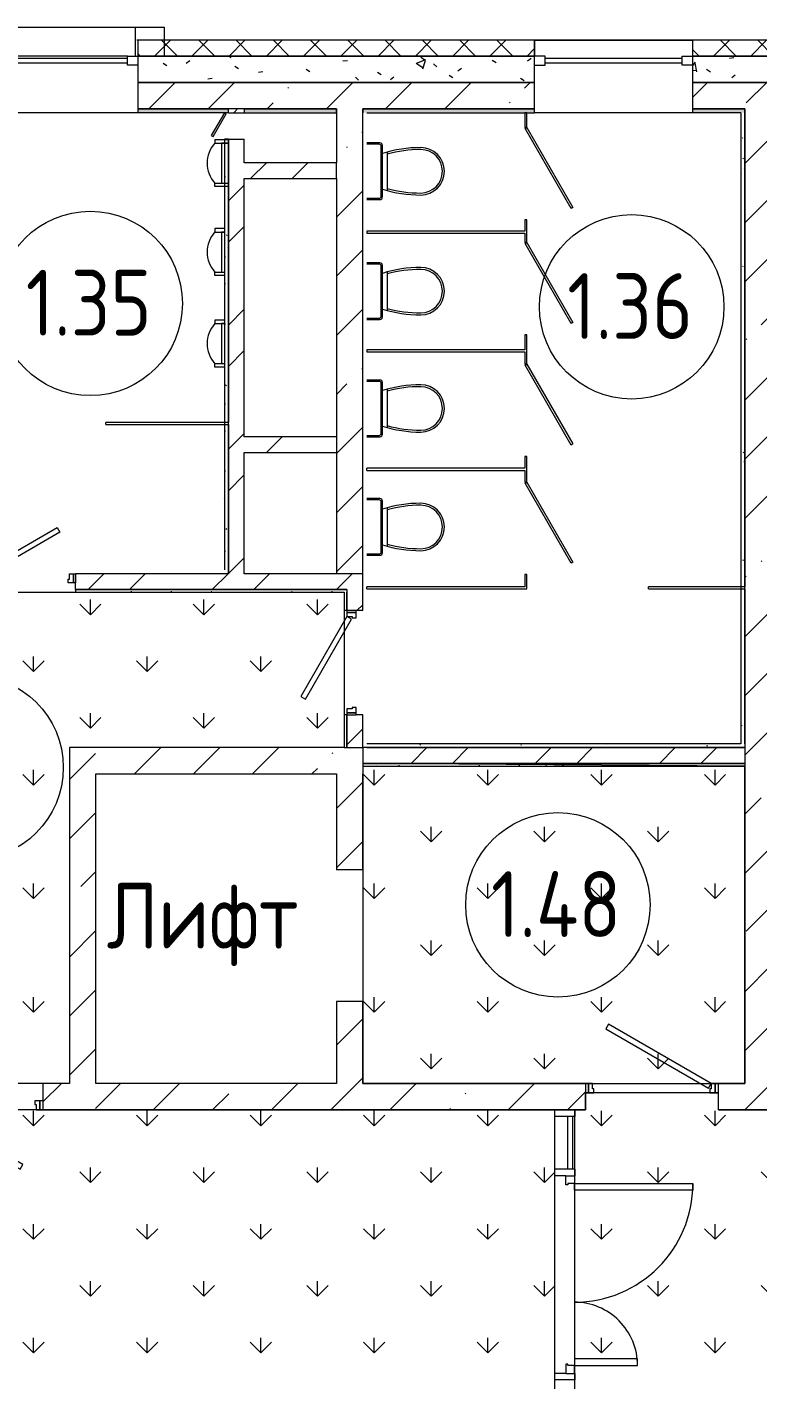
# Model space of a CAD drawing. Header units: millimetres. Extents: x -500089 to 1469082, y -290736 to 166440.
# Drawn here: x 1198906 to 1204454, y -14520 to -4250 of the extents above; entities that cross this region are included whole.
import ezdxf

# ---------------------------------------------------------------- set-up
doc = ezdxf.new("R2010")
doc.units = ezdxf.units.MM
for name, color, linetype, lineweight in [('Аннотация', 7, 'Continuous', 0), ('Витраж', 7, 'Continuous', 0), ('Двери', 7, 'Continuous', 0), ('Марки помещений', 7, 'Continuous', 0), ('Панели витража', 7, 'Continuous', 0), ('Сантехника', 7, 'Continuous', 0), ('Стены внутренние', 7, 'Continuous', 0), ('Стены несущие', 7, 'Continuous', 0), ('Стены отделка', 7, 'Continuous', 0), ('Стены штриховка', 7, 'Continuous', 0), ('экспертиза условные обозначения', 1, 'Continuous', 0)]:
    doc.layers.add(name, color=color, linetype=linetype, lineweight=lineweight)
doc.styles.add('GOST Common_1', font='', dxfattribs={"width": 0.9, "height": 700})
doc.styles.add('GOST Common_4', font='', dxfattribs={"width": 0.9, "height": 500})
doc.styles.get('GOST Common_1').set_extended_font_data('GOST Common')
doc.styles.get('GOST Common_4').set_extended_font_data('GOST Common')
pattern_1 = [(45, (0, 0), (-471.4634, 471.4634), []), (45, (314.3, 0), (-471.4634, 471.4634), [])]
pattern_2 = [(45, (0, 0), (-449.0128, 449.0128), []), (45, (449, 0), (-449.0128, 449.0128), [793.75, -158.75, 6.706, -152.044])]
pattern_3 = [(0, (0, 0), (406.4, 101.6), [6.706, -298.094, 6.706, -298.094, -1625.6]), (0, (0, 0), (406.4, 101.6), [-609.6, 6.706, -602.894, 6.706, -298.094, -711.2]), (0, (0, 0), (406.4, 101.6), [-1524, 6.706, -196.494, 6.706, -501.294]), (120, (152.4, 50.8), (-291.18818, 301.15272), [6.706, -298.094, 6.706, -298.094, -1625.6]), (120, (152.4, 50.8), (-291.18818, 301.15272), [-609.6, 6.706, -602.894, 6.706, -298.094, -711.2]), (120, (152.4, 50.8), (-291.18818, 301.15272), [-1524, 6.706, -196.494, 6.706, -501.294]), (240, (203.2, 254), (-115.21182, -402.75272), [6.706, -298.094, 6.706, -298.094, -1625.6]), (240, (203.2, 254), (-115.21182, -402.75272), [-609.6, 6.706, -602.894, 6.706, -298.094, -711.2]), (240, (203.2, 254), (-115.21182, -402.75272), [-1524, 6.706, -196.494, 6.706, -501.294])]
pattern_4 = [(90, (-249381.06, -328983.7), (-431.05229, 431.05229), [114.3, -747.80459]), (45, (-249381.06, -328983.7), (-431.0523, 431.0523), [114.3, -495.3]), (135, (-249381.06, -328983.7), (-431.0523, -431.0523), [114.3, -495.3])]

# ---------------------------------------------------------------- blocks, each defined once
blk = doc.blocks.new('ASVP_ДверьДеревянная_1 полотно - Санузел 700х2000h_полотно_ Г Пр-2540372-З Этаж 01')
at = {"layer": 'Двери', "lineweight": 18}
for p, q in [((-350, 60), (256, 410)), ((276, 375), (-330, 25)), ((256, 410), (276, 375)), ((-395, 60), (-380, 60)), ((-395, -10), (-395, 60)), ((-380, 60), (-350, 60)), ((-380, -10), (-380, 60)), ((-380, 60), (-380, -10)), ((-330, 25), (-350, 60)), ((-350, 60), (-350, 20)), ((-350, 20), (-340, 20)), ((-340, 20), (-340, -10)), ((340, 20), (350, 20)), ((340, -10), (340, 20)), ((350, 60), (380, 60)), ((350, 20), (350, 60)), ((380, 60), (380, -10)), ((380, 60), (395, 60)), ((380, -10), (380, 60)), ((395, 60), (395, -10)), ((-380, -10), (-395, -10)), ((-340, -10), (-380, -10)), ((380, -10), (340, -10)), ((395, -10), (380, -10))]:
    blk.add_line(p, q, dxfattribs=at)
blk = doc.blocks.new('ASVP_ДверьДеревянная_1 полотно - Входная_внутр_ 900х2000h_полотно_ Г Л-2541038-З Этаж 01')
at = {"layer": 'Двери', "lineweight": 18}
for p, q in [((-329, 550), (-349, 515)), ((-349, 515), (430, 65)), ((450, 100), (-329, 550)), ((-480, 100), (-505, 100)), ((-505, 100), (-505, 30)), ((-505, 30), (-480, 30)), ((-450, 100), (-480, 100)), ((-480, 100), (-480, 30)), ((-480, 30), (-480, 100)), ((-480, 30), (-440, 30)), ((-450, 60), (-450, 100)), ((-440, 60), (-450, 60)), ((-440, 30), (-440, 60)), ((430, 65), (450, 100)), ((450, 60), (440, 60)), ((440, 60), (440, 30)), ((440, 30), (480, 30)), ((480, 100), (450, 100)), ((450, 100), (450, 60)), ((480, 30), (480, 100)), ((505, 100), (480, 100)), ((480, 100), (480, 30)), ((480, 30), (505, 30)), ((505, 30), (505, 100))]:
    blk.add_line(p, q, dxfattribs=at)
blk = doc.blocks.new('ASVP_ДверьДеревянная_1 полотно - Санузел 900х2000h_полотно_ Г Л-2540735-З Этаж 01')
at = {"layer": 'Двери', "lineweight": 18}
for p, q in [((-329, 550), (-349, 515)), ((-349, 515), (430, 65)), ((450, 100), (-329, 550)), ((-480, 100), (-505, 100)), ((-505, 100), (-505, 30)), ((-505, 30), (-480, 30)), ((-450, 100), (-480, 100)), ((-480, 100), (-480, 30)), ((-480, 30), (-480, 100)), ((-480, 30), (-440, 30)), ((-450, 60), (-450, 100)), ((-440, 60), (-450, 60)), ((-440, 30), (-440, 60)), ((430, 65), (450, 100)), ((450, 60), (440, 60)), ((440, 60), (440, 30)), ((440, 30), (480, 30)), ((480, 100), (450, 100)), ((450, 100), (450, 60)), ((480, 30), (480, 100)), ((505, 100), (480, 100)), ((480, 100), (480, 30)), ((480, 30), (505, 30)), ((505, 30), (505, 100))]:
    blk.add_line(p, q, dxfattribs=at)
blk = doc.blocks.new('ASVP_ДверьДеревянная_1 полотно - Санузел 700х2000h_полотно_ Г Л-2540995-З Этаж 01')
at = {"layer": 'Двери', "lineweight": 18}
for p, q in [((-256, 410), (-276, 375)), ((-276, 375), (330, 25)), ((350, 60), (-256, 410)), ((-380, 60), (-395, 60)), ((-395, 60), (-395, -10)), ((-350, 60), (-380, 60)), ((-380, 60), (-380, -10)), ((-380, -10), (-380, 60)), ((-350, 20), (-350, 60)), ((-340, 20), (-350, 20)), ((-340, -10), (-340, 20)), ((330, 25), (350, 60)), ((350, 20), (340, 20)), ((340, 20), (340, -10)), ((380, 60), (350, 60)), ((350, 60), (350, 20)), ((380, -10), (380, 60)), ((395, 60), (380, 60)), ((380, 60), (380, -10)), ((395, -10), (395, 60)), ((-395, -10), (-380, -10)), ((-380, -10), (-340, -10)), ((340, -10), (380, -10)), ((380, -10), (395, -10))]:
    blk.add_line(p, q, dxfattribs=at)
blk = doc.blocks.new('ASVP_2D_Унитаз_Слив - Унитаз для взрослых-2551197-З Этаж 01')
at = {"layer": 'Сантехника'}
for p, q in [((-324, 230), (-324, 130)), ((-314, 225), (-314, 130)), ((86, 250), (-304, 250)), ((81, 240), (-299, 240)), ((-255, 285), (37, 285)), ((96, 130), (96, 225)), ((106, 130), (106, 230))]:
    blk.add_line(p, q, dxfattribs=at)
for centre, radius, start, end in [((-109, 540), 180, 90, 180), ((-109, 540), 180, 0, 90), ((-109, 540), 165, 90, 180), ((-109, 540), 165, 0, 90), ((677, 540), 966, 180, 197.4702), ((692, 540), 966, 180, 195.3062), ((-910, 540), 966, 344.6938, 0), ((-895, 540), 966, 342.5298, 0), ((-304, 230), 20, 90, 180), ((-299, 225), 15, 90, 180), ((81, 225), 15, 360, 90), ((86, 230), 20, 360, 90)]:
    blk.add_arc(centre, radius, start, end, dxfattribs=at)
blk = doc.blocks.new('Прямоугольный импост - 50х150 мм-2565413-З Этаж 01')
at = {"layer": 'Витраж', "lineweight": 18}
for p, q in [((0, 35), (-50, 35)), ((-50, 35), (-50, -115)), ((0, 35), (0, -115)), ((-50, -115), (0, -115))]:
    blk.add_line(p, q, dxfattribs=at)
blk = doc.blocks.new('ASVP_ДверьАлюминиеваяВитражная_2 полотна - Остекленная 2-2565419-З Этаж 01')
at = {"layer": 'Двери', "lineweight": 18}
for p, q in [((-750, 32.5), (-750, -32.5)), ((-680, 32.5), (-750, 32.5)), ((-690, -32.5), (-690, 17.5)), ((-690, 17.5), (-680, 17.5)), ((-680, 17.5), (-680, 32.5)), ((680, 32.5), (750, 32.5)), ((680, 17.5), (680, 32.5)), ((690, 17.5), (680, 17.5)), ((690, -32.5), (690, 17.5)), ((750, 32.5), (750, -32.5)), ((-750, -32.5), (-690, -32.5)), ((-640, -32.5), (-690, -32.5)), ((-690, -32.5), (-690, -512.5)), ((-640, -512.5), (-640, -32.5)), ((640, -932.5), (640, -32.5)), ((640, -32.5), (690, -32.5)), ((690, -32.5), (690, -932.5)), ((750, -32.5), (690, -32.5)), ((-690, -512.5), (-640, -512.5)), ((690, -932.5), (640, -932.5))]:
    blk.add_line(p, q, dxfattribs=at)
at = {"layer": 'Двери'}
for centre, radius, start, end in [((-690, -32.5), 480, 270, 0), ((690, -32.5), 900, 180, 270)]:
    blk.add_arc(centre, radius, start, end, dxfattribs=at)
blk = doc.blocks.new('Системная панель - ASVP_Cтеклопакет Двухкамерный_36 мм-2565424-З Этаж 01')
at = {"layer": 'Панели витража', "lineweight": 18}
for p, q in [((-200, 18), (200, 18)), ((-200, -18), (-200, 18)), ((200, -18), (200, 18)), ((200, -18), (-200, -18))]:
    blk.add_line(p, q, dxfattribs=at)
blk = doc.blocks.new('Прямоугольный импост - 50х150 мм-2565410-З Этаж 01')
at = {"layer": 'Витраж', "lineweight": 18}
for p, q in [((25, 35), (-25, 35)), ((-25, 35), (-25, -115)), ((25, 35), (25, 32.5)), ((25, -32.5), (25, -115)), ((-25, -115), (25, -115))]:
    blk.add_line(p, q, dxfattribs=at)
blk = doc.blocks.new('Прямоугольный импост - 50х150 мм-V221-З Этаж 01')
at = {"layer": 'Витраж', "lineweight": 18}
for p, q in [((25, 35), (-25, 35)), ((-25, 35), (-25, 32.5)), ((25, 35), (25, -115)), ((-25, -32.5), (-25, -115)), ((-25, -115), (25, -115))]:
    blk.add_line(p, q, dxfattribs=at)
blk = doc.blocks.new('ASVP_2D_Писсуар - Писсуар-2567043-З Этаж 01')
at = {"layer": 'Сантехника'}
for p, q in [((-287, 60), (-287, 162)), ((-287, 162), (-261, 162)), ((-261, 162), (-261, 60)), ((43, 111), (-261, 111)), ((-261, 111), (-261, 60)), ((69, 162), (43, 162)), ((43, 162), (43, 60)), ((43, 60), (43, 111)), ((69, 60), (69, 162))]:
    blk.add_line(p, q, dxfattribs=at)
blk.add_arc((-109, -6), 227, 47.7503, 132.2497, dxfattribs=at)
blk = doc.blocks.new('ASVP_2D_Писсуар - Писсуар-V222-З Этаж 01')
at = {"layer": 'Сантехника'}
for p, q in [((-287, 90), (-287, 162)), ((-287, 162), (-261, 162)), ((-261, 162), (-261, 90)), ((43, 111), (-261, 111)), ((-261, 111), (-261, 90)), ((69, 162), (43, 162)), ((43, 162), (43, 90)), ((43, 90), (43, 111)), ((69, 90), (69, 162))]:
    blk.add_line(p, q, dxfattribs=at)
blk.add_arc((-109, -6), 227, 47.7503, 132.2497, dxfattribs=at)
blk = doc.blocks.new('Д_Эскиз_1П - Д_Эскиз_1П-2569487-З Этаж 01')
at = {"layer": 'Двери'}
for p, q in [((-350, 8), (256, 358)), ((264, 344), (-342, -6)), ((256, 358), (264, 344)), ((-342, -6), (-350, 8))]:
    blk.add_line(p, q, dxfattribs=at)
blk = doc.blocks.new('Д_Эскиз_1П - Д_Эскиз_1П-2596774-З Этаж 01')
at = {"layer": 'Двери'}
for p, q in [((-92, -1), (-100, -15)), ((-100, -15), (73, -115)), ((81, -101), (-92, -1)), ((73, -115), (81, -101))]:
    blk.add_line(p, q, dxfattribs=at)
blk = doc.blocks.new('Системная панель - ASVP_Cтеклопакет Двухкамерный_36 мм-2673981-З Этаж 01')
at = {"layer": 'Панели витража', "lineweight": 18}
for p, q in [((-520, 18), (520, 18)), ((-520, -18), (-520, 18)), ((520, -18), (520, 18)), ((520, -18), (-520, -18))]:
    blk.add_line(p, q, dxfattribs=at)
blk = doc.blocks.new('Прямоугольный импост - 80х70 мм Белый-2744754-З Этаж 01')
at = {"layer": 'Витраж', "lineweight": 18}
for p, q in [((0, 35), (-80, 35)), ((-80, 35), (-80, -35)), ((0, 35), (0, -35)), ((-80, -35), (0, -35))]:
    blk.add_line(p, q, dxfattribs=at)
blk = doc.blocks.new('Системная панель - ASVP_Cтеклопакет Двухкамерный_36 мм-2675283-З Этаж 01')
at = {"layer": 'Панели витража', "lineweight": 18}
for p, q in [((-520, 18), (520, 18)), ((-520, -18), (-520, 18)), ((520, -18), (520, 18)), ((520, -18), (-520, -18))]:
    blk.add_line(p, q, dxfattribs=at)
blk = doc.blocks.new('Прямоугольный импост - 80х70 мм Белый-2744752-З Этаж 01')
at = {"layer": 'Витраж', "lineweight": 18}
for p, q in [((0, 35), (-80, 35)), ((-80, 35), (-80, -35)), ((0, 35), (0, -35)), ((-80, -35), (0, -35))]:
    blk.add_line(p, q, dxfattribs=at)
blk = doc.blocks.new('Прямоугольный импост - 80х70 мм Белый-2744769-З Этаж 01')
at = {"layer": 'Витраж', "lineweight": 18}
for p, q in [((0, 35), (-80, 35)), ((-80, 35), (-80, -35)), ((0, 35), (0, -35)), ((-80, -35), (0, -35))]:
    blk.add_line(p, q, dxfattribs=at)
blk = doc.blocks.new('Прямоугольный импост - 1х120 мм _наружный откос_ Белый-2754074-З Этаж 01')
at = {"layer": 'Витраж'}
for p, q in [((90906.2, 69100), (90906.2, 69220)), ((92104.2, 69220), (90906.2, 69220)), ((92104.2, 69220), (92104.2, 69100))]:
    blk.add_line(p, q, dxfattribs=at)
blk = doc.blocks.new('АР_СОШ_Верзилово_Сущ_Здание_rvt-2-З Этаж 01')
at = {"layer": 'Стены штриховка', "lineweight": 9}
h = blk.add_hatch(dxfattribs=at)
h.set_pattern_fill('FP_32', color=256, style=0, pattern_type=2)
h.set_pattern_definition([(45, (0, 0), (-141.42136, 141.42136), []), (135, (0, 0), (-141.42136, -141.42136), [])])
h.paths.add_polyline_path([(95900, 69100), (96420, 69100), (96420, 69220), (95270, 69220), (95270, 69100), (95870, 69100)], flags=0)
h.paths.add_polyline_path([(56000, 69100), (57200, 69100), (57200, 69220), (55480, 69220), (55480, 69100), (55608, 69100)], flags=0)
h.paths.add_polyline_path([(65400, 69100), (66600, 69100), (66600, 69220), (65400, 69220)], flags=0)
h.paths.add_polyline_path([(64400, 69100), (64400, 69220), (62800, 69220), (62800, 69100), (63200, 69100)], flags=0)
h.paths.add_polyline_path([(92700, 69100), (93570, 69100), (93570, 69220), (92105, 69220), (92105, 69100)], flags=0)
h.paths.add_polyline_path([(68800, 69100), (69200, 69100), (69200, 69220), (67600, 69220), (67600, 69100)], flags=0)
h.paths.add_polyline_path([(71400, 69100), (72600, 69100), (72600, 69220), (71400, 69220)], flags=0)
h.paths.add_polyline_path([(90905, 69100), (90905, 69220), (87895, 69220), (87895, 69100), (90533, 69100)], flags=0)
h.paths.add_polyline_path([(81010, 69100), (81200, 69100), (81200, 69220), (81010, 69220), (81010, 69157)], flags=0)
h.paths.add_polyline_path([(86085, 69100), (86695, 69100), (86695, 69220), (82400, 69220), (82400, 69100), (84973, 69100)], flags=0)
h = blk.add_hatch(dxfattribs=at)
h.set_pattern_fill('FP_31', color=256, style=0, pattern_type=2)
h.set_pattern_definition([(50, (0, 0), (728.7365, -63.7558), [76.2, -838.2]), (355, (0, 0), (-140.9716, 764.2276), [60.96, -670.56]), (100.451, (60.7, -5.3), (587.77, 700.4668), [64.76, -712.36]), (46.184, (0, 203.2), (1084.316, -168.171), [114.3, -1257.3]), (96.636, (90.4, 189.2), (949.61, 989.71), [97.14, -1068.54]), (351.184, (0, 203.2), (949.621, 989.701), [91.44, -1005.84]), (21, (101.6, 152.4), (606.458, -409.0606), [76.2, -838.2]), (326, (101.6, 152.4), (247.2083, 736.753), [60.96, -670.56]), (71.451, (152.14, 118.3), (853.6683, 327.6855), [64.76, -712.36]), (37.5, (0, 0), (12.3547, 338.2201), [33.528, -628.904, 33.528, -647.192, -673.1]), (37.5, (0, 0), (12.3547, 338.2201), [-1343.152, 33.528, -639.572]), (7.5, (0, 0), (267.2789, 400.7221), [33.528, -354.584, 33.528, -613.664, -256.54]), (7.5, (0, 0), (267.2789, 400.7221), [-1035.304, 33.528, -223.012]), (327.5, (-226.57, 0), (542.3633, -22.91534), [33.528, -220.472, 33.528, -758.952, -1051.56]), (327.5, (-226.57, 0), (542.3633, -22.91534), [-1046.48, 33.528, -1018.032]), (317.5, (-328.17, 0), (592.517, 101.7071), [33.528, -296.672, 33.528, -492.76, -746.76]), (317.5, (-328.17, 0), (592.517, 101.7071), [-856.488, 33.528, -713.232])])
h.paths.add_polyline_path([(92700, 68900), (92700, 69100), (92105, 69100), (92105, 68900), (92500, 68900)], flags=0)
h.paths.add_polyline_path([(83000, 68900), (86695, 68900), (86695, 69100), (82800, 69100), (82800, 68900)], flags=0)
h.paths.add_polyline_path([(89600, 68900), (90905, 68900), (90905, 69100), (87895, 69100), (87895, 68900), (89421, 68900)], flags=0)
h = blk.add_hatch(dxfattribs=at)
h.set_pattern_fill('FP_1', color=256, style=0, pattern_type=2)
h.set_pattern_definition(pattern_2)
h.paths.add_polyline_path([(90905, 68700), (90905, 68900), (87895, 68900), (87895, 68700), (90533, 68700)], flags=0)
h.paths.add_polyline_path([(84973, 68700), (86695, 68700), (86695, 68900), (83000, 68900), (83000, 68700)], flags=0)
h.paths.add_polyline_path([(95270, 68700), (96100, 68700), (96100, 68900), (95170, 68900), (95170, 68700)], flags=0)
h.paths.add_polyline_path([(92500, 68700), (93670, 68700), (93670, 68900), (92105, 68900), (92105, 68700), (92470, 68700)], flags=0)
h = blk.add_hatch(dxfattribs=at)
h.set_pattern_fill('FP_33', color=256, style=0, pattern_type=2)
h.set_pattern_definition(pattern_3)
h.paths.add_polyline_path([(85830, 68670), (86695, 68670), (86695, 68700), (85330, 68700), (85330, 68670)], flags=0)
h.paths.add_polyline_path([(57200, 68670), (57200, 68700), (56000, 68700), (56000, 68670), (56030, 68670)], flags=0)
h.paths.add_polyline_path([(95170, 68670), (95900, 68670), (95900, 68700), (95170, 68700)], flags=0)
h.paths.add_polyline_path([(65520, 68670), (66600, 68670), (66600, 68700), (65520, 68700)], flags=0)
h.paths.add_polyline_path([(92470, 68670), (92500, 68670), (92500, 68700), (92105, 68700), (92105, 68670)], flags=0)
h.paths.add_polyline_path([(93670, 68670), (93670, 68700), (92700, 68700), (92700, 68670)], flags=0)
h.paths.add_polyline_path([(64400, 68670), (64400, 68700), (62800, 68700), (62800, 68670), (63200, 68670)], flags=0)
h.paths.add_polyline_path([(90830, 68670), (90905, 68670), (90905, 68700), (89600, 68700), (89600, 68670), (90533, 68670)], flags=0)
h.paths.add_polyline_path([(67600, 68670), (69200, 68670), (69200, 68700), (67600, 68700)], flags=0)
h.paths.add_polyline_path([(71400, 68670), (72400, 68670), (72400, 68700), (71400, 68700)], flags=0)
h.paths.add_polyline_path([(89400, 68670), (89400, 68700), (88700, 68700), (88700, 68670), (88821, 68670)], flags=0)
h.paths.add_polyline_path([(88550, 68670), (88580, 68670), (88580, 68700), (87895, 68700), (87895, 68670)], flags=0)
h.paths.add_polyline_path([(75200, 68670), (75200, 68700), (74800, 68700), (74800, 68670)], flags=0)
h.paths.add_polyline_path([(80800, 68670), (81200, 68670), (81200, 68700), (80800, 68700)], flags=0)
h.paths.add_polyline_path([(82400, 68670), (82800, 68670), (82800, 68700), (82400, 68700)], flags=0)
h.paths.add_polyline_path([(85180, 68670), (85210, 68670), (85210, 68700), (83000, 68700), (83000, 68670), (84973, 68670)], flags=0)
h = blk.add_hatch(dxfattribs=at)
h.set_pattern_fill('FP_2', color=256, style=0, pattern_type=2)
h.set_pattern_definition(pattern_1)
h.paths.add_polyline_path([(88580, 65170), (88700, 65170), (88700, 68470), (88580, 68470), (88580, 66210)], flags=0)
h.paths.add_polyline_path([(88580, 68670), (88700, 68670), (88700, 68700), (88580, 68700)], flags=0)
h = blk.add_hatch(dxfattribs=at)
h.set_pattern_fill('FP_1', color=256, style=0, pattern_type=2)
h.set_pattern_definition(pattern_2)
h.paths.add_polyline_path([(89421, 65170), (89600, 65170), (89600, 68700), (89400, 68700), (89400, 65170)], flags=0)
h = blk.add_hatch(dxfattribs=at)
h.set_pattern_fill('FP_33', color=256, style=0, pattern_type=2)
h.set_pattern_definition(pattern_3)
h.paths.add_polyline_path([(92500, 63880), (92500, 68670), (92470, 68670), (92470, 63880)], flags=0)
h = blk.add_hatch(dxfattribs=at)
h.set_pattern_fill('FP_1', color=256, style=0, pattern_type=2)
h.set_pattern_definition(pattern_2)
h.paths.add_polyline_path([(92700, 61300), (92700, 68700), (92500, 68700), (92500, 61300)], flags=0)
h = blk.add_hatch(dxfattribs=at)
h.set_pattern_fill('FP_33', color=256, style=0, pattern_type=2)
h.set_pattern_definition(pattern_3)
h.paths.add_polyline_path([(88550, 65170), (88580, 65170), (88580, 68470), (88550, 68470), (88550, 65174)], flags=0)
h = blk.add_hatch(dxfattribs=at)
h.set_pattern_fill('FP_2', color=256, style=0, pattern_type=2)
h.set_pattern_definition(pattern_1)
h.paths.add_polyline_path([(89337, 68170), (89400, 68170), (89400, 68290), (88700, 68290), (88700, 68170), (89309, 68170)], flags=0)
h = blk.add_hatch(dxfattribs=at)
h.set_pattern_fill('FP_2', color=256, style=0, pattern_type=2)
h.set_pattern_definition(pattern_1)
h.paths.add_polyline_path([(89400, 66090), (89400, 66210), (88700, 66210), (88700, 66090), (89130, 66090)], flags=0)
h = blk.add_hatch(dxfattribs=at)
h.set_pattern_fill('FP_2', color=256, style=0, pattern_type=2)
h.set_pattern_definition(pattern_1)
h.paths.add_polyline_path([(89480, 65050), (89600, 65050), (89600, 65170), (87420, 65170), (87420, 65050), (89421, 65050)], flags=0)
h.paths.add_polyline_path([(85344, 65050), (86630, 65050), (86630, 65170), (85330, 65170), (85330, 65050)], flags=0)
h = blk.add_hatch(dxfattribs=at)
h.set_pattern_fill('FP_33', color=256, style=0, pattern_type=2)
h.set_pattern_definition(pattern_3)
h.paths.add_polyline_path([(89460, 65030), (89480, 65030), (89480, 65050), (87420, 65050), (87420, 65030), (89421, 65030)], flags=0)
h.paths.add_polyline_path([(85820, 65030), (86630, 65030), (86630, 65050), (85750, 65050), (85750, 65030)], flags=0)
h = blk.add_hatch(dxfattribs=at)
h.set_pattern_fill('FP_2', color=256, style=0, pattern_type=2)
h.set_pattern_definition(pattern_1)
h.paths.add_polyline_path([(89600, 63850), (89600, 64100), (89480, 64100), (89480, 63850), (89540, 63850)], flags=0)
h.paths.add_polyline_path([(89600, 64890), (89600, 65050), (89480, 65050), (89480, 64890), (89550, 64890)], flags=0)
h = blk.add_hatch(dxfattribs=at)
h.set_pattern_fill('FP_33', color=256, style=0, pattern_type=2)
h.set_pattern_definition(pattern_3)
h.paths.add_polyline_path([(92500, 63850), (92500, 63880), (89630, 63880), (89630, 63850), (92470, 63850)], flags=0)
h = blk.add_hatch(dxfattribs=at)
h.set_pattern_fill('FP_1', color=256, style=0, pattern_type=2)
h.set_pattern_definition(pattern_2)
h.paths.add_polyline_path([(89400, 63650), (89600, 63650), (89600, 63850), (87375, 63850), (87375, 63650), (87575, 63650)], flags=0)
h = blk.add_hatch(dxfattribs=at)
h.set_pattern_fill('FP_2', color=256, style=0, pattern_type=2)
h.set_pattern_definition(pattern_1)
h.paths.add_polyline_path([(91645, 63730), (92500, 63730), (92500, 63850), (89600, 63850), (89600, 63730), (91446, 63730)], flags=0)
h = blk.add_hatch(dxfattribs=at)
h.set_pattern_fill('FP_33', color=256, style=0, pattern_type=2)
h.set_pattern_definition(pattern_3)
h.paths.add_polyline_path([(91290, 63710), (92500, 63710), (92498, 63730), (89600, 63730), (89600, 63710)], flags=0)
h = blk.add_hatch(dxfattribs=at)
h.set_pattern_fill('FP_1', color=256, style=0, pattern_type=2)
h.set_pattern_definition(pattern_2)
h.paths.add_polyline_path([(87575, 61300), (87575, 63650), (87375, 63650), (87375, 61300)], flags=0)
h = blk.add_hatch(dxfattribs=at)
h.set_pattern_fill('FP_1', color=256, style=0, pattern_type=2)
h.set_pattern_definition(pattern_2)
h.paths.add_polyline_path([(89421, 61300), (89600, 61300), (89600, 61922), (89400, 61922), (89400, 61300)], flags=0)
h.paths.add_polyline_path([(89600, 62922), (89600, 63650), (89400, 63650), (89400, 62922), (89460, 62922)], flags=0)
h = blk.add_hatch(dxfattribs=at)
h.set_pattern_fill('FP_1', color=256, style=0, pattern_type=2)
h.set_pattern_definition(pattern_2)
h.paths.add_polyline_path([(93023, 61100), (94190, 61100), (94190, 61300), (92300, 61300), (92300, 61100)], flags=0)
h.paths.add_polyline_path([(84973, 61100), (86165, 61100), (86165, 61300), (82800, 61300), (82800, 61100)], flags=0)
h.paths.add_polyline_path([(87175, 61100), (91290, 61100), (91290, 61300), (87175, 61300), (87175, 61164)], flags=0)
h.paths.add_polyline_path([(96100, 61100), (96100, 61300), (95700, 61300), (95700, 61100), (95900, 61100)], flags=0)
at = {"layer": 'Стены внутренние'}
for p, q in [((86695, 69320), (87875, 69320)), ((90905, 69221), (92105, 69221)), ((90905, 69221), (90905, 69220)), ((92105, 69221), (92105, 69220)), ((87815, 69100), (86775, 69100)), ((87895, 68670), (86695, 68670)), ((92105, 68670), (90905, 68670))]:
    blk.add_line(p, q, dxfattribs=at)
at = {"layer": 'Стены несущие'}
for p, q in [((87875, 69320), (88095, 69320)), ((87875, 69100), (87875, 69320)), ((90905, 69221), (87885, 69221)), ((87885, 69220), (87885, 69221)), ((90905, 69220), (87885, 69220)), ((88095, 69100), (88095, 69320)), ((90905, 69220), (90905, 69221)), ((93670, 69221), (92105, 69221)), ((92105, 69220), (92105, 69221)), ((93670, 69220), (92105, 69220)), ((87875, 69100), (88095, 69100)), ((87895, 68900), (87895, 69100)), ((90905, 69100), (87895, 69100)), ((87895, 69100), (90905, 69100)), ((90905, 68900), (90905, 69100)), ((92105, 68900), (92105, 69100)), ((92700, 69100), (92105, 69100)), ((92105, 69100), (92700, 69100)), ((87895, 68700), (87895, 68900)), ((90905, 68700), (90905, 68900)), ((92105, 68700), (92105, 68900)), ((87895, 68700), (88580, 68700)), ((88580, 68700), (87895, 68700)), ((88580, 68670), (88580, 68700)), ((88580, 68670), (88700, 68670)), ((88700, 68700), (89400, 68700)), ((89400, 68700), (88700, 68700)), ((88700, 68700), (88700, 68670)), ((89400, 68700), (89400, 68670)), ((89400, 68670), (89400, 68700)), ((89400, 68670), (89400, 68290)), ((89600, 68670), (89600, 68700)), ((89600, 68700), (90905, 68700)), ((90905, 68700), (89600, 68700)), ((89600, 68700), (89600, 68670)), ((89600, 65170), (89600, 68670)), ((92105, 68700), (92500, 68700)), ((92500, 68700), (92105, 68700)), ((92500, 68700), (92500, 68670)), ((92500, 68670), (92500, 68700)), ((92500, 68670), (92500, 65071)), ((88580, 68470), (88700, 68470)), ((88580, 68470), (88580, 66319)), ((88580, 66319), (88580, 68470)), ((88700, 68290), (88700, 68470)), ((89400, 68290), (88700, 68290)), ((88700, 66210), (88700, 68170)), ((88700, 68170), (89400, 68170)), ((89400, 68170), (89400, 66210)), ((88580, 66303), (88580, 66319)), ((88580, 66303), (88580, 65170)), ((88580, 65170), (88580, 66303)), ((89400, 66210), (88700, 66210)), ((88700, 65170), (88700, 66090)), ((88700, 66090), (89400, 66090)), ((89400, 66090), (89400, 65170)), ((88550, 65170), (87420, 65170)), ((88580, 65170), (88550, 65170)), ((89600, 65170), (88700, 65170)), ((89600, 65170), (89400, 65170)), ((89600, 65050), (89600, 65170)), ((87420, 65050), (87420, 65100)), ((87420, 65050), (89480, 65050)), ((89480, 65050), (87420, 65050)), ((89480, 65050), (89480, 65030)), ((89480, 65030), (89480, 64890)), ((89480, 64890), (89480, 65030)), ((89600, 64890), (89600, 65050)), ((92500, 65055), (92500, 65071)), ((92500, 65055), (92500, 63850)), ((89600, 64890), (89550, 64890)), ((89480, 64100), (89480, 63850)), ((89480, 63850), (89480, 64100)), ((89600, 64100), (89550, 64100)), ((89600, 63850), (89600, 64100)), ((89460, 63850), (87375, 63850)), ((87375, 63850), (87375, 63650)), ((89460, 63850), (89480, 63850)), ((92500, 63850), (89600, 63850)), ((89600, 63730), (89600, 63710)), ((89600, 63730), (92500, 63730)), ((92500, 63730), (89600, 63730)), ((89600, 63730), (89600, 63710)), ((89600, 63710), (89600, 63650)), ((92500, 63730), (92500, 63710)), ((92500, 63710), (92500, 61300)), ((87375, 63650), (87375, 61300)), ((87575, 63650), (89400, 63650)), ((87575, 61300), (87575, 63650)), ((89400, 63650), (89400, 62922)), ((89600, 62922), (89600, 63650)), ((89600, 62922), (89400, 62922)), ((89400, 61922), (89400, 61300)), ((89600, 61922), (89400, 61922)), ((89600, 61300), (89600, 61922)), ((87375, 61300), (87175, 61300)), ((87175, 61170), (87175, 61300)), ((89400, 61300), (87575, 61300)), ((91290, 61300), (89600, 61300)), ((91290, 61100), (91290, 61230)), ((92500, 61300), (92300, 61300)), ((92300, 61100), (92300, 61230)), ((87175, 61100), (91290, 61100)), ((92300, 61100), (94190, 61100))]:
    blk.add_line(p, q, dxfattribs=at)
at = {"layer": 'Стены отделка', "lineweight": 9}
for p, q in [((90905, 69220), (87895, 69220)), ((87895, 69100), (87895, 69220)), ((90905, 69100), (90905, 69220)), ((93670, 69220), (92105, 69220)), ((92105, 69100), (92105, 69220)), ((87895, 68670), (87895, 68700)), ((88580, 68670), (87895, 68670)), ((88700, 68670), (89400, 68670)), ((89630, 68670), (90830, 68670)), ((90830, 68670), (90830, 68557)), ((90846, 68557), (90846, 68670)), ((90846, 68670), (90905, 68670)), ((90905, 68670), (90905, 68700)), ((92105, 68670), (92105, 68700)), ((92470, 68670), (92105, 68670)), ((92470, 68670), (92470, 63880)), ((92500, 63880), (92500, 68670)), ((90846, 68557), (90830, 68557)), ((88550, 68470), (88550, 65200)), ((88580, 68470), (88550, 68470)), ((90830, 67857), (90830, 67771)), ((90846, 67857), (90830, 67857)), ((90846, 67684), (90846, 67857)), ((90830, 67771), (89631, 67771)), ((89631, 67771), (89631, 67755)), ((89631, 67755), (90830, 67755)), ((90830, 67755), (90830, 67684)), ((90846, 67684), (90830, 67684)), ((90830, 66984), (90830, 66871)), ((90846, 66984), (90830, 66984)), ((90846, 66761), (90846, 66984)), ((90830, 66871), (89631, 66871)), ((89631, 66871), (89631, 66855)), ((89631, 66855), (90830, 66855)), ((90830, 66855), (90830, 66761)), ((90846, 66761), (90830, 66761)), ((88580, 66319), (87650, 66319)), ((87650, 66303), (87650, 66319)), ((87650, 66303), (88580, 66303)), ((90830, 66061), (90830, 65971)), ((90846, 66061), (90830, 66061)), ((90846, 65865), (90846, 66061)), ((90830, 65971), (89631, 65971)), ((89631, 65955), (89631, 65971)), ((89631, 65955), (90830, 65955)), ((90830, 65955), (90830, 65865)), ((90846, 65865), (90830, 65865)), ((88580, 65170), (88550, 65170)), ((90830, 65165), (90830, 65071)), ((90846, 65165), (90830, 65165)), ((90846, 65071), (90846, 65165)), ((87420, 65050), (87420, 65030)), ((87420, 65030), (89460, 65030)), ((89460, 65030), (89460, 64890)), ((89480, 65050), (89480, 65030)), ((90830, 65071), (89631, 65071)), ((89631, 65055), (89631, 65071)), ((89631, 65055), (90846, 65055)), ((90846, 65055), (90846, 65071)), ((92500, 65071), (91770, 65071)), ((91770, 65055), (91770, 65071)), ((91770, 65055), (92500, 65055)), ((89480, 64890), (89460, 64890)), ((89460, 64100), (89460, 63850)), ((89480, 64100), (89460, 64100)), ((92470, 63880), (89630, 63880)), ((92500, 63880), (92500, 63850)), ((89630, 63850), (92500, 63850)), ((89600, 63710), (92500, 63710))]:
    blk.add_line(p, q, dxfattribs=at)
at = {"layer": 'Стены штриховка'}
for p, q in [((90905, 68900), (87895, 68900)), ((87895, 68900), (90905, 68900)), ((92700, 68900), (92105, 68900)), ((92105, 68900), (92700, 68900)), ((88700, 68700), (88580, 68700)), ((90846, 68670), (90830, 68670)), ((89400, 68170), (89400, 68290)), ((89400, 66210), (89400, 66090)), ((89480, 63850), (89500, 63850)), ((89500, 63850), (89540, 63850)), ((89540, 63850), (89600, 63850)), ((89600, 63850), (89600, 63730)), ((89600, 63850), (89600, 63730)), ((92500, 63850), (92500, 63730))]:
    blk.add_line(p, q, dxfattribs=at)
at = {"color": 8, "lineweight": 9, "true_color": 0x7f7f7f}
for name, p in [('Прямоугольный импост - 1х120 мм _наружный откос_ Белый-2754074-З Этаж 01', (0, 0)), ('Системная панель - ASVP_Cтеклопакет Двухкамерный_36 мм-2673981-З Этаж 01', (87295, 69065)), ('Системная панель - ASVP_Cтеклопакет Двухкамерный_36 мм-2675283-З Этаж 01', (91505, 69065)), ('ASVP_ДверьДеревянная_1 полотно - Санузел 700х2000h_полотно_ Г Пр-2540372-З Этаж 01', (87025, 65110)), ('ASVP_ДверьДеревянная_1 полотно - Входная_внутр_ 900х2000h_полотно_ Г Л-2541038-З Этаж 01', (91795, 61200))]:
    blk.add_blockref(name, p, dxfattribs=at)
at = {"color": 8, "lineweight": 9, "true_color": 0x7f7f7f, "extrusion": (0, 0, -1)}
for name, p, rotation in [('Прямоугольный импост - 80х70 мм Белый-2744754-З Этаж 01', (-87895, 69065), 180), ('Прямоугольный импост - 80х70 мм Белый-2744752-З Этаж 01', (-92105, 69065), 180), ('Прямоугольный импост - 50х150 мм-2565413-З Этаж 01', (-91174, 61100), 90.00000000000007), ('Прямоугольный импост - 50х150 мм-V221-З Этаж 01', (-91174, 60625), 90.00000000000007), ('Прямоугольный импост - 50х150 мм-2565410-З Этаж 01', (-91174, 59075), 90.00000000000007)]:
    blk.add_blockref(name, p, dxfattribs=dict(at, rotation=rotation))
at = {"color": 8, "lineweight": 9, "true_color": 0x7f7f7f}
for name, p, rotation in [('Прямоугольный импост - 80х70 мм Белый-2744769-З Этаж 01', (90905, 69065), 180), ('Д_Эскиз_1П - Д_Эскиз_1П-2596774-З Этаж 01', (88565, 68570), 270), ('Д_Эскиз_1П - Д_Эскиз_1П-2569487-З Этаж 01', (90838, 68207), 269.9999999999999), ('ASVP_2D_Писсуар - Писсуар-2567043-З Этаж 01', (88640, 68396), 90), ('ASVP_2D_Унитаз_Слив - Унитаз для взрослых-2551197-З Этаж 01', (89500, 68116), 269.9999999999999), ('ASVP_2D_Писсуар - Писсуар-V222-З Этаж 01', (88640, 67721), 90), ('Д_Эскиз_1П - Д_Эскиз_1П-2569487-З Этаж 01', (90838, 67334), 269.9999999999999), ('ASVP_2D_Унитаз_Слив - Унитаз для взрослых-2551197-З Этаж 01', (89500, 67206), 269.9999999999999), ('ASVP_2D_Писсуар - Писсуар-V222-З Этаж 01', (88640, 67026), 90), ('Д_Эскиз_1П - Д_Эскиз_1П-2569487-З Этаж 01', (90838, 66411), 269.9999999999999), ('ASVP_2D_Унитаз_Слив - Унитаз для взрослых-2551197-З Этаж 01', (89500, 66316), 269.9999999999999), ('Д_Эскиз_1П - Д_Эскиз_1П-2569487-З Этаж 01', (90838, 65515), 269.9999999999999), ('ASVP_2D_Унитаз_Слив - Унитаз для взрослых-2551197-З Этаж 01', (89500, 65416), 269.9999999999999), ('ASVP_ДверьДеревянная_1 полотно - Санузел 700х2000h_полотно_ Г Л-2540995-З Этаж 01', (89540, 64495), 90), ('ASVP_ДверьДеревянная_1 полотно - Санузел 900х2000h_полотно_ Г Л-2540735-З Этаж 01', (86670, 61200), 180), ('Системная панель - ASVP_Cтеклопакет Двухкамерный_36 мм-2565424-З Этаж 01', (91174, 60850), 89.99999999999993), ('ASVP_ДверьАлюминиеваяВитражная_2 полотна - Остекленная 2-2565419-З Этаж 01', (91174, 59850), 89.99999999999993)]:
    blk.add_blockref(name, p, dxfattribs=dict(at, rotation=rotation))
blk = doc.blocks.new('ASVP_Марка_Помещение_ОдноЗначение - Номер-684784-З Этаж 01')
at = {"layer": 'Марки помещений'}
blk.add_circle((0, 0), 3.5, dxfattribs=at)

msp = doc.modelspace()

# ---------------------------------------------------------------- hatches: boundary and pattern name
at = {"layer": 'экспертиза условные обозначения', "lineweight": 0}
h = msp.add_hatch(dxfattribs=at)
h.set_pattern_fill('GRASS', color=3, scale=24)
h.set_pattern_definition(pattern_4)
h.paths.add_polyline_path([(1197593.585, -12270.488), (1197593.585, -8520.488), (1197603.585, -8520.488), (1197603.585, -8540.488), (1198483.585, -8540.488), (1201313.585, -8540.488), (1201313.585, -9720.488), (1199228.585, -9720.488), (1199228.585, -12270.488)])
h = msp.add_hatch(dxfattribs=at)
h.set_pattern_fill('GRASS', color=6, scale=24)
h.set_pattern_definition(pattern_4)
h.paths.add_polyline_path([(1201453.585, -9840.488), (1201453.585, -12270.488), (1204353.585, -12270.488), (1204353.585, -9860.488)])
h = msp.add_hatch(dxfattribs=at)
h.set_pattern_fill('GRASS', color=3, scale=24)
h.set_pattern_definition(pattern_4)
h.paths.add_polyline_path([(1203062.185, -12470.488), (1203062.185, -15370.488), (1203493.885, -15370.488), (1203493.885, -15103.688), (1204500.285, -15103.688), (1204500.285, -15370.488), (1204553.585, -15370.701), (1204553.585, -15450.488), (1219523.385, -15430.488), (1219523.385, -19045.488), (1219503.385, -19045.488), (1219503.385, -19070.488), (1227733.585, -19070.488), (1227733.585, -12700.488), (1207723.585, -12700.488), (1207723.585, -12470.488), (1207553.585, -12470.488), (1207553.585, -12340.488), (1206043.585, -12340.488), (1206043.585, -12470.488), (1204153.985, -12470.488), (1204153.985, -12340.488), (1203143.985, -12340.488), (1203143.985, -12470.488)])
h = msp.add_hatch(dxfattribs=at)
h.set_pattern_fill('GRASS', color=3, scale=24)
h.set_pattern_definition(pattern_4)
h.paths.add_polyline_path([(1174853.585, -12670.488), (1174853.585, -12870.488), (1174853.585, -15370.488), (1176194.985, -15370.488), (1176194.985, -15113.688), (1177201.385, -15113.688), (1177201.385, -15370.488), (1195108.585, -15370.488), (1195108.585, -15095.488), (1195458.585, -15095.488), (1195458.585, -15370.488), (1202912.185, -15370.488), (1202912.185, -12470.488), (1193053.585, -12470.488), (1193053.585, -12670.488), (1192653.585, -12670.488), (1192653.585, -12470.488), (1187053.585, -12470.488), (1187053.585, -12670.488), (1186653.585, -12670.488), (1186653.585, -12470.488), (1184453.585, -12470.488), (1184453.585, -12670.488)])

# ---------------------------------------------------------------- linework, layer by layer
at = {"layer": 'экспертиза условные обозначения', "color": 3, "lineweight": 0}
for points in [[(1197593.585, -12270.488), (1197593.585, -8520.488), (1197603.585, -8520.488), (1197603.585, -8540.488), (1198483.585, -8540.488), (1201313.585, -8540.488), (1201313.585, -9720.488), (1199228.585, -9720.488), (1199228.585, -12270.488), (1197593.585, -12270.488)], [(1227733.585, -12700.488), (1207723.585, -12700.488), (1207723.585, -12470.488), (1207553.585, -12470.488), (1207553.585, -12340.488), (1206043.585, -12340.488), (1206043.585, -12470.488), (1204153.985, -12470.488), (1204153.985, -12340.488), (1203143.985, -12340.488), (1203143.985, -12470.488), (1203062.185, -12470.488)], [(1174853.585, -12670.488), (1174853.585, -12870.488), (1174853.585, -15370.488), (1176194.985, -15370.488), (1176194.985, -15113.688), (1177201.385, -15113.688), (1177201.385, -15370.488), (1195108.585, -15370.488), (1195108.585, -15095.488), (1195458.585, -15095.488), (1195458.585, -15370.488), (1202912.185, -15370.488), (1202912.185, -12470.488), (1193053.585, -12470.488), (1193053.585, -12670.488), (1192653.585, -12670.488), (1192653.585, -12470.488), (1187053.585, -12470.488), (1187053.585, -12670.488), (1186653.585, -12670.488), (1186653.585, -12470.488), (1184453.585, -12470.488), (1184453.585, -12670.488), (1174853.585, -12670.488)], [(1203062.185, -12470.488), (1203062.185, -15370.488), (1203493.885, -15370.488), (1203493.885, -15103.688), (1204500.285, -15103.688), (1204500.285, -15370.488), (1204553.585, -15370.701), (1204553.585, -15450.488), (1219523.385, -15430.488)]]:
    msp.add_lwpolyline(points, dxfattribs=at)
at = {"layer": 'экспертиза условные обозначения', "color": 6, "lineweight": 0}
msp.add_lwpolyline([(1201453.585, -9840.488), (1201453.585, -12270.488), (1204353.585, -12270.488), (1204353.585, -9860.488), (1201453.585, -9840.488)], dxfattribs=at)

# ---------------------------------------------------------------- block references
msp.add_blockref('АР_СОШ_Верзилово_Сущ_Здание_rvt-2-З Этаж 01', (1111853.585, -73570.488))
at = {"layer": 'Марки помещений', "xscale": 199.9999999999999, "yscale": 199.9999999999999, "zscale": 199.9999999999999}
for p in [(1199385.401, -6348.614), (1203495.376, -6374.043), (1198480.551, -9871.603), (1202935.278, -10914.024)]:
    msp.add_blockref('ASVP_Марка_Помещение_ОдноЗначение - Номер-684784-З Этаж 01', p, dxfattribs=at)

# ---------------------------------------------------------------- texts
at = {"layer": 'Аннотация', "insert": (1199510.163, -10745.569), "char_height": 500, "width": 2020.2525, "attachment_point": 1, "style": 'GOST Common_4'}
msp.add_mtext('Лифт', dxfattribs=at)
at = {"layer": 'Марки помещений', "char_height": 500, "attachment_point": 1, "style": 'GOST Common_1'}
for s, insert, width in [('1.35', (1198895.786, -6093.164), 1212.1515), ('1.36', (1203005.761, -6118.593), 1212.1515), ('1.48', (1202427.663, -10658.574), 1255.44262)]:
    msp.add_mtext(s, dxfattribs=dict(at, insert=insert, width=width))

doc.saveas('drawing.dxf')
